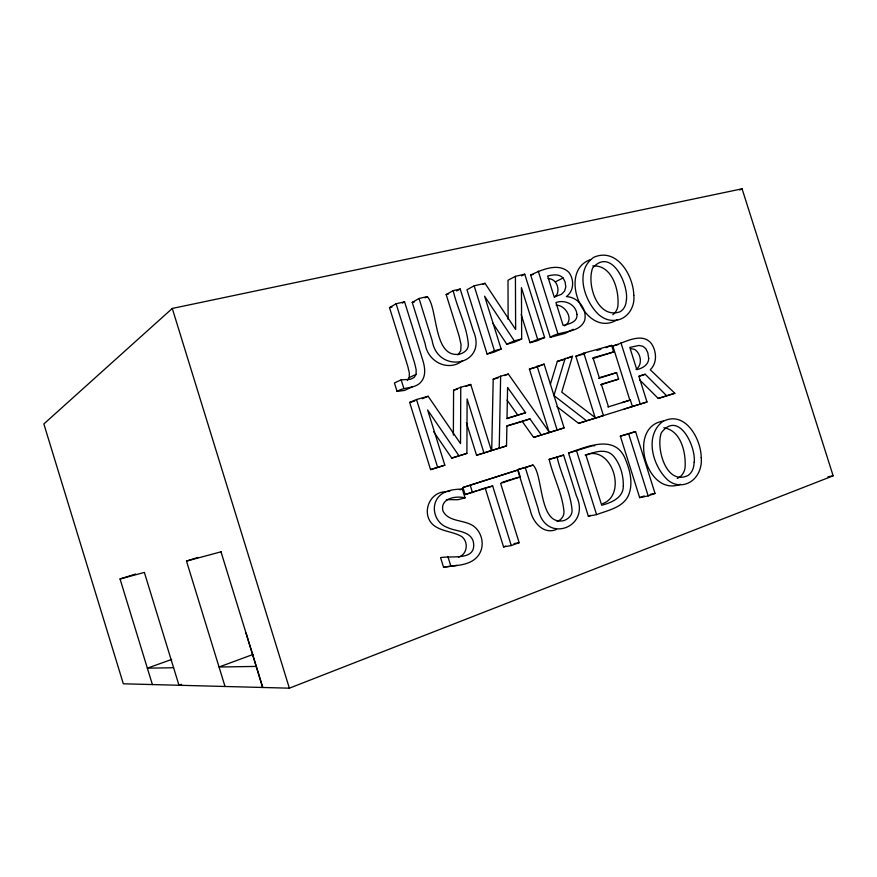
<?xml version="1.0" encoding="UTF-8"?>
<svg xmlns="http://www.w3.org/2000/svg" width="877" height="877" viewBox="0 0 877 877"><rect width="100%" height="100%" fill="white"/><g stroke="black" fill="none" stroke-linecap="round" stroke-linejoin="round"><path stroke-width="1.32" d="M466.378 422.637L476.551 455.24L491.416 450.625L470.752 384.477L460.765 387.239L460.524 443.619L428.162 396.283L416.52 399.517L409.658 402.411L430.574 469.612L444.825 465.183L427.625 409.987L458.989 455.821L451.754 458.101L433.556 431.561M459.592 455.667L466.893 453.376L467.101 398.936L483.961 452.949M453.354 435.135L453.595 390.21L460.765 387.239M416.082 374.402L416.169 369.732L414.58 362.979L396.119 303.749L404.571 301.809L422.867 360.48C424.885 367.189 426.09 375.224 421.64 381.254C415.665 389.191 404.692 386.428 397.073 391.416L394.442 382.942L401.162 379.829L410.315 379.335L414.174 377.461L416.082 374.402L409.241 377.559L407.356 380.574M549.528 432.449L508.331 374.051L500.646 376.189L499.221 448.18L506.522 445.9L506.906 425.86L529.949 418.877L541.383 435.003L533.6 437.404L522.264 421.453L507.005 426.069M409.241 377.559L409.34 372.933L407.761 366.246L389.509 307.63L396.119 303.749M506.522 445.9L491.712 450.493L493.203 379.204L500.646 376.189M550.372 384.258L557.333 361.39L572.484 356.259L561.751 392.151L595.735 418.011M553.946 395.483L565.172 358.287M636.055 369.48C642.863 364.733 641.021 353.475 634.597 349.375L630.727 348.564M457.958 354.889L460.732 350.756L461.05 344.562L459.066 335.836L446.174 294.551L453.19 290.638L460.206 289.026L473.163 330.454C488.653 365.249 437.678 375.213 432.131 340.473L419.031 298.487L427.296 296.59C438.16 307.849 432.832 358.671 459.701 354.155C464.174 352.883 468.482 349.693 468.362 344.606C466.86 325.915 457.355 308.77 453.19 290.638M554.483 297.226L556.818 294.836C560.052 288.347 556.128 278.513 548.125 278.645M172.276 308.441L43.85 423.953L123.339 683.797L289.366 688.182L833.15 475.816L742.074 188.818L172.276 308.441L289.366 688.182M573.262 329.27L565.237 333.359L550.23 337.327L530.684 275.038C541.613 269.754 558.726 262.234 568.932 272.407C574.38 279.631 574.018 290.956 566.421 296.601C578.107 297.073 587.162 308.901 584.74 320.226C579.511 333.863 560.732 330.234 550.23 337.327M617.145 319.798C584.564 339.52 556.391 271.015 590.714 259.559M412.168 386.878L404.615 390.408L397.073 391.416M462.65 360.633C448.059 372.33 427.57 361.587 425.213 343.937L412.245 302.379L419.031 298.487M557.114 521.486C561.159 520.017 564.108 516.345 564.01 511.96C562.409 493.751 553.288 477.044 549.155 459.373L563.604 455.075L576.353 495.746C591.591 527.768 544.924 544.584 538.193 508.792L525.301 467.573L517.583 469.677L530.344 510.469C532.767 522.155 543.521 535.025 556.566 529.39M402.346 303.102L404.571 301.809M425.016 297.884L427.296 296.59M458.43 557.158C467.386 554.549 468.811 542.03 461.784 536.581C453.277 531.594 442.655 531.67 434.466 525.904C420.379 515.533 428.546 491.548 446.009 491.767M456.676 290.978L460.206 289.026M530.015 342.677L536.932 340.857L544.617 337.535L524.742 274.194L515.424 276.332L515.643 329.456L485.003 283.326L474.139 285.825L466.981 289.739L487.097 354.045L493.718 352.291L501.14 349.013L484.608 296.207L514.306 340.879L521.672 338.95L521.442 287.656L537.656 339.366L530.015 342.677L521.19 314.514M564.404 325.816C574.797 320.675 565.829 304.878 556.15 305.207M482.931 284.444L485.003 283.326M515.424 276.332L508.002 280.267L508.123 319.403M521.541 275.882L524.742 274.194M677.208 478.425L679.346 477.351A16.937 13.166 75.2 0 0 684.981 468.428C686.362 453.486 681.286 430.366 663.834 427.79M739.728 189.98L742.074 188.818M555.349 281.824L563.078 277.987L565.062 281.813L565.808 286.9L564.569 291.12L561.444 294.332L554.187 296.93L547.632 276.058C552.751 274.753 559.077 273.602 563.078 277.987M680.355 484.257C646.59 497.676 626.529 426.704 663.286 421.081M602.587 503.639C625.981 495.582 613.911 450.635 590.353 453.628M492.468 322.681L506.818 344.212L514.306 340.879M487.097 354.045L494.464 350.767L501.14 349.013M521.672 338.95L514.141 342.282L506.818 344.212M422.374 398.717L428.162 396.283M465.917 386.461L470.752 384.477M504.593 375.564L508.331 374.051M549.265 432.504L529.412 369.14L544.113 364.13L564.108 427.899L541.701 434.871M536.395 367.2L544.113 364.13M567.978 358.035L572.484 356.259M595.297 418.11L575.86 356.237L583.808 353.124L611.62 345.406L613.681 351.929L592.72 358.627M605.843 347.654L611.62 345.406M629.883 400.208L612.815 345.966C624.446 342.852 641.723 331.407 651.458 343.631C656.61 351.414 657.443 362.892 650.263 369.743L674.841 393.28L666.717 395.812L645.187 374.26L638.862 376.145L646.996 401.984L640.254 404.089L620.96 342.819M181.539 684.312L178.974 685.266L144.365 572.429L120.039 578.973L152.379 684.564M253.212 654.395L219.053 667.013L256.292 666.41M511.269 545.56L519.162 542.699L500.624 483.38L520.247 476.902L518.066 469.94L462.935 487.502L465.139 494.551L492.677 486.001L511.269 545.56L503.562 546.897L485.167 487.952L478.908 490.013M596.568 514.613C608.539 510.085 624.797 507.202 629.313 493.17C632.745 482.427 630.114 470.894 625.981 460.743C616.399 433.413 587.908 446.294 568.537 453.047L588.335 516.202L596.568 514.613L576.562 450.844M648.18 495.9L655.031 493.411L635.573 431.583L620.346 436.154L639.662 497.621L648.18 495.9L628.656 433.841L620.346 436.154M503.562 546.897L505.799 546.086M588.335 516.202L590.747 515.325M639.662 497.621L644.211 495.965M171.695 659.438L147.358 668.164L173.602 667.748M600.624 384.85L618.614 379.116L616.586 372.648L598.596 378.415M506.873 418.669L525.597 412.727L507.586 387.437L507.016 418.274L525.597 412.727M639.245 376.288L645.187 374.26M522.264 421.453L529.949 418.877M465.139 494.551L476.408 490.835M502.159 482.339L511.247 479.346M517.583 469.677L532.986 465.062C543.521 474.545 538.511 526.781 564.141 520.521C568.482 518.844 572.275 515.281 572.089 510.315C570.445 491.931 561.247 475.049 557.07 457.202L549.155 459.373M568.537 453.047L591.241 446.119M462.935 487.502L518.066 469.94M525.301 467.573L532.986 465.062M557.07 457.202L563.604 455.075M628.656 433.841L635.573 431.583M225.038 686.483L186.494 561.094L198.027 557.421M622.078 402.631L630.355 400.011L632.416 406.544M120.039 578.973L135.562 574.04M491.712 450.493L498.958 448.235M533.6 437.404L564.108 427.899M556.961 406.665L578.579 423.339L638.62 404.571M639.651 379.884L658.243 398.432L666.323 395.911M607.969 406.994L630.355 400.011M451.754 458.101L466.893 453.376M624.117 409.099L646.996 401.984M658.243 398.432L674.841 393.28M578.579 423.339L586.625 420.85L553.968 395.571M587.634 420.511L603.442 415.599L583.808 353.124M476.551 455.24L491.416 450.625M430.574 469.612L444.825 465.183M618.614 379.116L601.348 384.225L608.441 406.775M616.586 372.648L599.298 377.702L593.016 357.739L613.681 351.929M409.658 402.411L414.788 400.986M453.595 390.21L457.312 389.169M493.203 379.204L498.3 377.79M529.412 369.14L535.233 367.529M557.333 361.39L563.385 359.702M575.86 356.237L585.08 353.672M596.941 350.383L600.888 349.287M612.815 345.966L618.099 344.508M585.134 455.042L589.048 453.979M186.494 561.094L221.168 551.776M459.877 489.783L462.311 489.136L465.04 497.895L457.717 499.747L446.382 499.583M537.656 339.366L544.617 337.535M512.552 478.908L520.247 476.902M486.417 487.623L492.677 486.001M457.191 565.292L443.543 567.2L440.572 557.64C452.006 555.338 477.537 561.554 473.229 541.219C469.612 530.432 455.821 531.703 447.281 527.428C436.647 523.777 431.166 510.392 436.253 500.383C440.934 490.802 452.784 489.158 462.311 489.136M389.509 307.63L391.898 307.082M412.245 302.379L414.591 301.841M446.174 294.551L448.498 294.014M530.684 275.038L533.359 274.413M650.142 494.398L655.031 493.411M827.987 476.781L833.15 475.816M513.988 543.608L519.162 542.699M443.543 567.2C456.281 565.194 472.977 566.093 479.993 552.839C484.4 544.387 481.879 533.337 474.841 527.11C465.698 519.118 448.706 522.824 442.94 510.929C439.805 498.355 456.04 495.45 465.04 497.895M592.731 265.961C612.475 264.525 619.732 291.23 617.759 306.994A17.014 13.319 67.3 0 1 612.771 314.7M246.053 633.15L262.629 687.48M447.193 491.504L449.802 491.361M592.392 445.845L594.705 445.768M507.07 400.131L517.945 415.358M538.248 271.092L557.991 333.994M537.086 366.082L557.147 430.07M474.139 285.825L494.464 350.767M470.291 485.529L472.517 492.655M416.52 399.517L437.667 467.43M401.162 379.829L403.826 388.39M447.829 556.391L450.833 566.038M221.004 551.819L262.782 687.48M701.205 457.586C702.62 469.82 695.121 483.523 681.966 484.718A26.135 20.259 75.1 0 1 668.252 480.453C652.981 466.805 644.014 436.384 662.332 421.771C684.531 409.438 701.107 438.5 701.205 457.586M576.913 314.372C577.921 322.089 568.844 324.052 563.133 325.433L555.952 302.554C564.689 299.221 576.189 304.494 576.913 314.372M633.797 295.385C635.299 307.63 626.54 320.565 613.494 320.401A26.277 20.5 67.2 0 1 599.309 315.139C584.433 301.754 574.117 270.686 593.828 257.268C616.915 247.182 633.424 275.608 633.797 295.385M648.706 358.342C648.816 364.788 642.348 368.373 636.812 369.666L629.807 347.402L638.971 345.461L642.874 346.283L645.79 348.64L647.752 352.554L648.706 358.342M694.211 462.201L693.685 466.476A17.091 13.232 75.2 0 1 688.05 475.477C666.125 486.044 655.744 448.015 661.324 432.81C678.524 409.756 696.064 446.393 694.211 462.201M626.485 299.342L625.882 303.486A17.178 13.385 67.3 0 1 619.918 311.839C597.697 319.425 586.362 284.685 592.655 267.989C611.017 247.04 628.162 283.304 626.485 299.342M623.306 485.946C623.514 497.774 611.258 502.74 601.688 505.251L585.979 455.196C595.012 451.688 607.268 447.687 614.273 457.049C620.587 465.172 623.536 475.729 623.306 485.946"/></g></svg>
